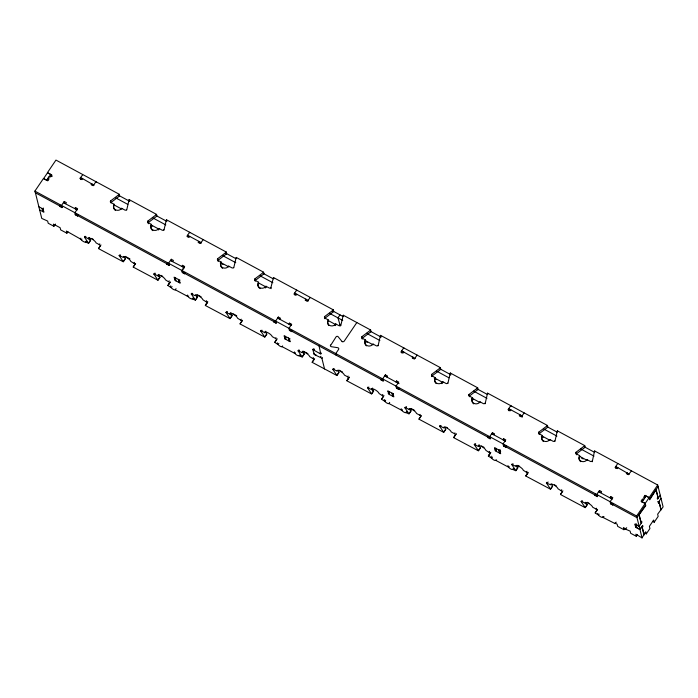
<?xml version="1.0" encoding="UTF-8"?>
<svg xmlns="http://www.w3.org/2000/svg" width="698" height="698" viewBox="0 0 698 698"><rect width="100%" height="100%" fill="white"/><g stroke="black" fill="none" stroke-linecap="round" stroke-linejoin="round"><path stroke-width="1.05" d="M123.738 256.393L125.265 258.635L123.223 261.637L119.149 255.529L123.284 257.387A4.458 1.387 34.2 0 1 126.556 257.475A4.458 1.387 34.2 0 1 130.762 261.366L135.15 264.132L133.231 266.959M158.176 274.489L159.964 277.097L157.923 280.107L153.83 274.035L157.984 275.858A4.458 1.387 34.2 0 1 161.247 275.946A4.458 1.387 34.2 0 1 165.452 279.837L169.85 282.603L167.93 285.43L169.963 282.428M195.85 294.774L197.386 297.016L195.344 300.018L191.261 293.919L195.396 295.778A4.458 1.387 34.2 0 1 198.668 295.856A4.458 1.387 34.2 0 1 202.874 299.756L207.262 302.522L205.352 305.349L207.629 301.998M230.288 312.87L232.076 315.487L230.043 318.489L225.951 312.425L230.096 314.24A4.458 1.387 34.2 0 1 233.368 314.327A4.458 1.387 34.2 0 1 237.573 318.218L241.962 320.984L240.042 323.811M302.409 351.26L304.197 353.877L302.155 356.879L298.063 350.806L302.208 352.63A4.458 1.387 34.2 0 1 305.48 352.717A4.458 1.387 34.2 0 1 309.685 356.608L314.083 359.374L312.163 362.201M372.06 388.568L373.587 390.81L371.545 393.812L367.471 387.704L371.606 389.563A4.458 1.387 34.2 0 1 374.878 389.65A4.458 1.387 34.2 0 1 379.084 393.541L383.472 396.307L381.553 399.134M478.61 445.045L480.399 447.662L478.366 450.664L474.274 444.6L478.418 446.415A4.458 1.387 34.2 0 1 481.69 446.502A4.458 1.387 34.2 0 1 485.895 450.393L490.284 453.168L488.364 455.986L490.406 452.985M516.293 465.339L517.82 467.581L515.778 470.583L511.704 464.475L515.839 466.334A4.458 1.387 34.2 0 1 519.111 466.421A4.458 1.387 34.2 0 1 523.317 470.312L527.705 473.078L525.786 475.905L528.229 472.38M551.237 484.176L552.519 486.052L550.478 489.054L546.403 482.946L550.53 484.805A4.458 1.387 34.2 0 1 553.802 484.892A4.458 1.387 34.2 0 1 558.007 488.783L562.396 491.549L560.485 494.376M324.544 368.928L321.857 358.144L314.266 354.523L312.8 349.602L320.783 354.026L319.082 345.972M126.696 210.028L129.06 199.942A1.274 1.152 -12.1 0 1 129.209 199.637L156.544 214.391L156.884 215.987A1.274 1.152 -12.1 0 1 156.649 216.258L148.159 222.679A1.274 1.152 -12.1 0 0 148.02 222.976M163.96 230.148L166.325 220.062A1.274 1.152 -12.1 0 1 166.473 219.757L226.318 252.074L226.667 253.671A1.274 1.152 -12.1 0 1 226.422 253.932L217.942 260.363A1.274 1.152 -12.1 0 0 217.793 260.659M233.743 267.823L236.107 257.745A1.274 1.152 -12.1 0 1 236.256 257.431L263.582 272.194L263.931 273.791A1.274 1.152 -12.1 0 1 263.687 274.052L255.206 280.483A1.274 1.152 -12.1 0 0 255.032 280.893M271.156 288.649L270.92 287.55L273.372 277.865A1.274 1.152 -12.1 0 1 273.52 277.56L333.365 309.877L333.714 311.474A1.274 1.152 -12.1 0 1 333.469 311.736L324.989 318.166A1.274 1.152 -12.1 0 0 324.797 318.689M340.781 325.626L343.154 315.548A1.274 1.152 -12.1 0 1 343.303 315.234L370.629 329.997L370.978 331.594A1.274 1.152 -12.1 0 1 370.734 331.855L362.253 338.286A1.274 1.152 -12.1 0 0 362.053 338.923M378.072 345.85L380.419 335.668A1.274 1.152 -12.1 0 1 380.567 335.363L440.412 367.671L440.752 369.277A1.274 1.152 -12.1 0 1 440.517 369.539L432.036 375.96A1.274 1.152 -12.1 0 0 431.835 376.606M447.854 383.534L450.193 373.351A1.274 1.152 -12.1 0 1 450.35 373.037L477.676 387.8L478.017 389.397A1.274 1.152 -12.1 0 1 477.781 389.659L469.3 396.089L469.492 396.761M485.136 403.758L487.466 393.471A1.274 1.152 -12.1 0 1 487.614 393.166L547.459 425.475L547.799 427.08A1.274 1.152 -12.1 0 1 547.564 427.342L539.083 433.763A1.274 1.152 -12.1 0 1 538.734 432.167L547.215 425.736A1.274 1.152 -12.1 0 0 547.459 425.475M554.919 441.433L557.24 431.155A1.274 1.152 -12.1 0 1 557.388 430.841L584.723 445.603L585.064 447.2A1.274 1.152 -12.1 0 1 584.828 447.462L576.347 453.892A1.274 1.152 -12.1 0 0 576.199 454.189M592.227 461.762L594.504 451.274A1.274 1.152 -12.1 0 1 594.652 450.969L657.708 485.014L663.1 506.896L657.647 514.19L658.179 516.372L654.218 522.209L652.613 521.354M61.852 207.07L35.249 192.7L34.9 191.104L43.45 178.513L47.734 180.817L49.087 178.819L48.022 178.243L49.261 176.411L50.335 176.987L51.696 174.98L47.412 172.668L55.962 160.078L119.271 194.271L119.62 195.868A1.274 1.152 -12.1 0 1 119.384 196.129L110.895 202.56A1.274 1.152 -12.1 0 1 110.554 200.954L119.035 194.533A1.274 1.152 -12.1 0 0 119.271 194.271M50.753 174.439L46.792 180.276L43.59 178.575L47.551 172.738L50.753 174.439L51.294 176.62M43.363 208.039L42.342 209.54L43.407 210.107L43.145 209.025L38.861 206.748L35.415 192.796M60.22 205.16L59.827 206.451L61.965 207.603L62.471 206.852M59.827 206.451L60.464 205.509M65.682 203.624L66.362 202.621L64.225 201.469L61.503 205.465L61.965 207.603M82.669 178.601L81.989 179.604L79.851 178.452L82.652 174.849M39.655 209.924L41.749 218.404L47.665 221.083L48.206 223.255L53.912 226.292L55.447 224.041M74.782 208.536L75.463 207.533L77.6 208.693L74.887 212.689L75.34 214.827L77.487 215.987L77.993 215.237M75.34 214.827L75.977 213.893M77.879 214.696L77.487 215.987M53.912 226.292L53.38 224.119L60.133 227.714L60.665 229.886L66.895 233.202L67.915 231.701M66.895 233.202L66.362 231.029L80.322 238.934L80.828 238.184M89.667 239.815L90.653 240.339L88.611 243.34L85.444 241.97A2.548 0.794 34.2 0 1 83.603 241.63A2.548 0.794 34.2 0 1 81.413 239.833L81.928 239.082M88.786 237.547L90.566 240.164L88.533 243.166L84.449 237.189L85.086 236.247M84.449 237.189L85.383 237.207L85.889 236.456M85.444 241.97L85.95 241.22M86.36 242.145L86.875 241.395M85.383 237.207L88.585 238.917L89.606 237.416M88.585 238.917A4.458 1.387 34.2 0 1 91.857 239.004A4.458 1.387 34.2 0 1 96.062 242.895L99.264 244.605L99.779 243.846M100.974 244.963L98.531 248.619L123.31 261.811L125.352 258.81M119.14 255.66L119.655 254.91M120.082 255.686L120.588 254.936M133.964 263.076L134.47 262.326M153.839 274.122L154.476 273.188M154.773 274.148L155.41 273.215M157.984 275.858L158.996 274.358M167.267 262.963L166.874 264.254L169.012 265.406L169.518 264.655M166.874 264.254L167.38 263.504M172.729 261.427L173.409 260.424L171.272 259.272L168.55 263.268L169.012 265.406M189.716 236.404L189.036 237.407L186.898 236.256L189.612 232.251L189.725 232.783M168.663 281.538L169.169 280.788M170.373 281.905L167.921 285.561L171.272 287.655A2.548 0.794 34.2 0 0 173.462 289.452A2.548 0.794 34.2 0 0 175.303 289.801L188.224 296.685A2.548 0.794 34.2 0 0 190.423 298.482A2.548 0.794 34.2 0 0 192.255 298.831L195.423 300.201L197.464 297.2L196.478 296.676M181.829 266.339L182.51 265.336L184.647 266.496L181.934 270.492L182.274 272.098L275.937 322.677M170.172 286.756L170.809 285.822M171.272 287.655L172.04 286.529M185.04 273.04L184.534 273.791L182.387 272.63L182.902 271.88M184.926 272.499L184.534 273.791M179.901 280.011L178.88 281.512L179.953 282.079L180.215 283.161L174.875 280.326L174.605 279.235L175.678 279.802M175.303 289.801L176.062 288.675M187.134 295.786L187.64 295.036M188.224 296.685L188.739 295.935M191.261 294.041L191.767 293.291M192.194 294.067L192.7 293.317M192.273 298.805L192.761 298.081M193.172 298.997L193.686 298.247M206.084 301.457L206.591 300.707M207.795 301.824L205.343 305.48L230.122 318.672L232.164 315.671L230.61 314.842M225.96 312.512L226.597 311.57M226.894 312.538L227.531 311.596M230.096 314.24L231.117 312.739M240.775 319.928L241.29 319.178M241.831 321.185L240.042 323.951L264.821 337.134L266.854 334.133M241.979 321.036L242.485 320.286M265.24 331.716L266.776 333.958L264.734 336.959L260.651 330.983L261.165 330.233M260.651 330.983L261.584 331L262.099 330.25M261.584 331L264.795 332.71L265.807 331.21M274.314 320.766L273.913 322.057L276.059 323.209L276.565 322.459M273.913 322.057L274.427 321.307M279.776 319.23L280.456 318.227L278.31 317.067L275.597 321.071L276.059 323.209M296.763 294.207L296.083 295.21L293.937 294.059L296.659 290.054L296.807 290.717M264.795 332.71A4.458 1.387 34.2 0 1 268.067 332.798A4.458 1.387 34.2 0 1 272.272 336.689L275.474 338.399L275.98 337.649M277.185 338.757L274.733 342.413L278.083 344.515A2.548 0.794 34.2 0 0 280.273 346.313A2.548 0.794 34.2 0 0 282.114 346.653L295.045 353.537A2.548 0.794 34.2 0 0 297.235 355.334A2.548 0.794 34.2 0 0 299.067 355.683L302.243 357.053L304.276 354.052L303.29 353.528M288.876 324.142L289.548 323.139L291.694 324.291L288.972 328.296L289.434 330.433L291.572 331.594L292.087 330.843M276.984 343.617L277.499 342.866M278.083 344.515L278.851 343.39M289.434 330.433L289.94 329.683M289.914 338.565L288.902 340.066L289.967 340.633L290.237 341.723L284.889 338.879L285.91 337.378M291.973 330.302L291.572 331.594M282.114 346.653L282.62 345.903M293.945 352.638L294.451 351.888M295.045 353.537L295.551 352.787M298.072 350.893L298.709 349.96M299.006 350.92L299.521 350.169M299.084 355.657L299.582 354.933M299.983 355.858L300.498 355.108M302.208 352.63L303.229 351.129M312.8 349.602L313.437 348.66M314.048 349.811L314.554 349.061M340.005 314.868L337.963 317.878L340.284 325.844M313.882 353.999L314.388 353.24M312.896 358.31L313.402 357.559M315.383 355.247L315.889 354.497M314.606 358.676L312.154 362.332L336.933 375.524L338.975 372.523M319.588 353.624L320.103 352.874M339.699 325.137L340.205 324.387M320.836 353.842L321.35 353.092M320.434 357.071L320.949 356.32M330.66 345.388L336.061 336.898A1.274 1.152 -12.1 0 1 338.094 336.68L342.247 341.784M321.944 358.327L322.45 357.577M330.573 344.986A1.274 1.152 -12.1 0 0 331.297 346.688L337.849 347.726A1.274 1.152 -12.1 0 1 338.582 349.428L335.773 353.563L336.113 355.169M356.835 322.546L344.184 341.174A1.274 1.152 -12.1 0 1 342.16 341.383M337.614 370.472L338.888 372.339L336.855 375.341L332.772 369.364L333.278 368.614M332.772 369.364L333.705 369.39L334.211 368.64M333.705 369.39L336.907 371.092A4.458 1.387 34.2 0 1 340.179 371.179A4.458 1.387 34.2 0 1 344.384 375.079L347.587 376.78L348.101 376.03M349.297 377.147L346.854 380.803L371.633 393.986L373.674 390.985L372.121 390.165M367.462 387.835L367.977 387.085M368.404 387.861L368.91 387.111M371.606 389.563L372.627 388.062M383.612 380.262L383.106 381.012L380.96 379.86L381.474 379.11M386.823 377.033L387.495 376.03L385.357 374.87L382.644 378.874L383.106 381.012M403.706 347.857L400.984 351.853L403.13 353.014L403.802 352.01M382.286 395.251L382.792 394.501M383.996 395.609L381.544 399.265L384.895 401.367A2.548 0.794 34.2 0 0 387.085 403.165A2.548 0.794 34.2 0 0 388.926 403.514L401.856 410.389A2.548 0.794 34.2 0 0 404.046 412.186A2.548 0.794 34.2 0 0 405.878 412.535L409.054 413.905L411.087 410.904L410.101 410.38M395.914 381.946L396.595 380.942L398.741 382.094L396.019 386.099L396.481 388.236L398.619 389.397L399.134 388.646M383.804 400.469L384.441 399.526M384.895 401.367L385.662 400.242M396.481 388.236L396.988 387.486M393.524 393.716L392.503 395.216L393.576 395.783L393.838 396.874L388.498 394.03L388.236 392.939L389.301 393.515M399.02 388.105L398.619 389.397M388.943 403.488L389.685 402.388M400.757 409.49L401.263 408.74M401.856 410.389L402.362 409.639M409.735 408.862L411.009 410.729L408.967 413.731L404.884 407.754L405.398 407.004M404.884 407.754L405.817 407.772L406.585 406.646M405.878 412.535L406.646 411.41M406.803 412.71L407.309 411.96M405.817 407.772L409.028 409.482A4.458 1.387 34.2 0 1 412.291 409.569A4.458 1.387 34.2 0 1 416.505 413.46L419.707 415.17L420.213 414.42M421.418 415.528L418.966 419.184L443.745 432.376L445.786 429.375M444.172 426.949L445.708 429.191L443.666 432.193L439.583 426.216L440.089 425.466M439.583 426.216L440.517 426.242L441.023 425.492M440.517 426.242L443.719 427.953A4.458 1.387 34.2 0 1 446.99 428.04A4.458 1.387 34.2 0 1 451.196 431.931L454.398 433.633L454.913 432.882M456.117 433.999L453.665 437.655L478.444 450.847L480.486 447.846M474.282 444.687L475.041 443.562M475.216 444.713L475.722 443.963M478.418 446.415L479.439 444.914M488.399 436.372L488.007 437.663L490.144 438.815L490.659 438.065M488.007 437.663L488.775 436.538M493.861 434.837L494.542 433.833L492.404 432.673L489.691 436.678L490.144 438.815M510.753 405.66L508.031 409.656L510.168 410.817L510.849 409.813M489.097 452.103L489.612 451.353M490.807 452.461L488.364 456.126L491.706 458.22A2.548 0.794 34.2 0 0 493.905 460.017A2.548 0.794 34.2 0 0 495.737 460.366L508.668 467.241A2.548 0.794 34.2 0 0 510.857 469.039A2.548 0.794 34.2 0 0 512.69 469.388L515.866 470.766L517.899 467.756L516.921 467.232M500.335 450.568L499.323 452.068L500.387 452.636L500.658 453.726L495.318 450.882L495.048 449.8L496.069 448.299M490.615 457.321L491.375 456.195M502.961 439.749L503.642 438.745L505.78 439.897L503.066 443.902L503.528 446.039L505.666 447.2L506.181 446.45M491.706 458.22L492.474 457.094M500.091 449.573L499.079 451.074L500.143 451.641L499.873 450.55L494.533 447.715L494.803 448.797L495.868 449.364M503.528 446.039L504.288 444.914M500.675 451.554L499.585 453.159L498.808 449.983M495.737 460.366L496.243 459.616M506.059 445.909L505.666 447.2M507.568 466.343L508.083 465.592M508.668 467.241L509.174 466.491M511.695 464.606L512.21 463.856M512.629 464.632L513.143 463.882M512.716 469.37L513.205 468.637M513.615 469.562L514.121 468.812M526.519 472.023L527.025 471.272M527.819 473.035L525.777 476.036L550.565 489.228L552.598 486.227M546.394 483.077L546.9 482.318M547.328 483.095L548.096 481.969M561.218 490.485L561.724 489.734M562.928 490.851L560.477 494.507L585.256 507.699L587.297 504.698L585.744 503.869M585.683 502.272L587.21 504.514L585.177 507.516L581.094 501.539L581.6 500.789M581.094 501.539L582.027 501.565L582.533 500.815M595.446 494.175L595.054 495.467L597.191 496.618L597.706 495.868M595.054 495.467L595.691 494.524M600.908 492.64L601.589 491.636L599.451 490.476L596.738 494.481L597.191 496.618M617.791 463.463L615.078 467.459L617.215 468.62L617.896 467.616M582.027 501.565L585.229 503.275A4.458 1.387 34.2 0 1 588.501 503.354A4.458 1.387 34.2 0 1 592.707 507.254L595.909 508.955L596.424 508.205M597.619 509.322L595.176 512.978L598.518 515.072A2.548 0.794 34.2 0 0 600.716 516.869A2.548 0.794 34.2 0 0 602.549 517.218L615.156 523.613L616.177 522.113M597.427 514.173L597.933 513.423M610.008 497.552L610.689 496.548L612.827 497.7L610.113 501.705L610.576 503.843L612.713 505.003L613.219 504.253M598.518 515.072L599.154 514.138M610.576 503.843L611.082 503.092M602.566 517.192L603.063 516.468M603.465 517.393L603.979 516.642M613.106 503.712L612.713 505.003M660.229 495.214L657.516 499.218L657.246 498.128L657.926 497.133L656.103 489.708L649.725 499.838L649.192 497.665L644.996 495.362L645.345 496.959L643.46 499.768L642.396 499.192L641.034 501.199L645.188 503.441L645.537 505.038L636.986 517.637L639.167 526.336L634.892 524.058L635.154 525.149L636.227 525.716M644.996 495.362L643.635 497.36L644.708 497.936M641.828 502.132L642.736 500.798L642.396 499.192M615.156 523.613L615.025 523.072L617.154 524.207L617.695 526.379L623.925 529.695L624.946 528.194M637.405 534.825L636.384 536.334L630.669 533.289L630.137 531.117L625.661 529.206L626.682 527.705M610.453 503.31L637.012 517.646L636.637 516.031L657.708 485.014M658.074 486.628L649.498 499.201L649.157 497.604L645.982 495.964L642.02 501.801L645.222 503.502L645.763 505.684L639.115 514.723L640.939 522.148L641.619 521.144L641.89 522.235L639.167 526.336M635.154 525.149L636.175 523.648M644.682 533.028L646.287 533.883L645.755 531.71L642.038 537.922L639.953 529.512L635.669 527.234L635.407 526.144L636.419 524.643M635.669 527.234L636.689 525.734M639.944 529.407L639.167 526.24L635.965 524.53L636.742 527.705L639.944 529.407L642.666 525.411L642.928 526.493L642.256 527.496L644.08 534.921L641.986 526.51L639.953 529.512M661.006 498.389L658.293 502.394L658.563 503.476L659.235 502.481L657.638 501.626M646.287 533.883L649.925 528.526L649.384 526.353L653.677 520.027L654.218 522.209M98.531 248.488L100.468 245.713L99.264 244.605M135.272 263.957L135.63 263.443L133.222 267.09L158.01 280.282L160.043 277.281L158.498 276.46M274.742 342.282L276.678 339.507L275.474 338.399M349.14 377.321L346.854 380.672L348.791 377.897L347.587 376.78M418.975 419.053L420.911 416.278L419.707 415.17M455.707 434.522L456.195 433.824M453.674 437.524L455.602 434.749L454.398 433.633M595.176 512.847L597.113 510.072L595.909 508.955M148.447 223.753L147.819 221.074L156.3 214.652A1.274 1.152 -12.1 0 0 156.544 214.391M218.073 260.738L217.602 258.757L226.082 252.336A1.274 1.152 -12.1 0 0 226.318 252.074M255.363 280.962L254.866 278.877L263.347 272.456A1.274 1.152 -12.1 0 0 263.582 272.194M325.146 318.637L324.64 316.56L333.129 310.139A1.274 1.152 -12.1 0 0 333.365 309.877M362.428 338.862L361.913 336.68L370.394 330.259A1.274 1.152 -12.1 0 0 370.629 329.997M432.21 376.545L431.687 374.364L440.168 367.942A1.274 1.152 -12.1 0 0 440.412 367.671M485.005 403.156A1.274 1.152 -12.1 0 1 483.26 403.575L480.05 401.847A4.458 4.022 -12.1 0 1 473.925 403.322A4.458 4.022 -12.1 0 1 472.555 397.799L469.344 396.063L468.951 394.483L477.432 388.062A1.274 1.152 -12.1 0 0 477.676 387.8M576.583 454.764L575.998 452.287L584.479 445.865A1.274 1.152 -12.1 0 0 584.723 445.603M175.434 278.807L174.36 278.24L174.099 277.15L179.438 279.994L179.709 281.085L178.636 280.509M285.447 337.37L284.383 336.794L284.112 335.712L289.452 338.556L289.722 339.638L288.649 339.071M389.056 392.512L387.992 391.944L387.722 390.854L393.061 393.698L393.332 394.789L392.259 394.222M285.691 338.364L284.627 337.797L284.889 338.879M495.048 449.8L496.112 450.367M42.587 210.543L43.66 211.11L43.922 212.192L39.646 209.915L38.861 206.748M635.407 526.144L636.471 526.711M91.473 238.411L93.34 239.405M125.239 256.384L129.907 258.871M160.872 275.352L162.739 276.347M197.351 294.774L201.094 296.763M232.984 313.734L236.727 315.723M304.162 351.626L307.905 353.616M338.862 370.088L342.605 372.078M410.982 408.478L414.717 410.468M445.673 426.949L447.54 427.944M481.306 445.909L484.107 447.401M517.794 465.33L519.661 466.325M554.36 484.796L556.227 485.791M587.184 502.263L589.051 503.267M642.038 537.922L635.852 534.153L636.384 536.334M118.398 195.213L129.811 201.373M156.439 215.752L166.901 221.397M225.445 253.016L235.907 258.661M263.486 273.555L272.997 278.685M332.423 310.776L342.858 316.412M370.481 331.332L380.96 336.986M439.539 368.623L450.952 374.782M476.621 388.646L487.082 394.291M546.586 426.426L557.048 432.071M584.619 446.964L594.129 452.095M115.414 197.7L127.778 204.374M152.496 217.724L165.81 224.913M222.461 255.503L235.767 262.692M259.543 275.527L272.857 282.716M329.439 313.271L342.727 320.443M366.537 333.304L379.869 340.502M436.547 371.109L448.91 377.784M473.637 391.133L486.951 398.322M543.594 428.912L556.908 436.102M580.684 448.936L593.998 456.126M80.584 179.369L80.985 179.587L80.532 177.449L94.021 185.206M294.949 295.114L294.626 293.055L308.001 300.28L308.176 301.082M401.193 352.49L401.856 352.848M508.502 410.433L509.174 410.799L508.711 408.662L522.095 415.886L522.348 417.09M615.95 468.454L615.758 466.465L629.256 474.221M110.947 202.533L114.158 204.27A4.458 4.022 -12.1 0 0 115.519 209.793A4.458 4.022 -12.1 0 0 121.644 208.309L124.855 210.046A1.274 1.152 -12.1 0 0 126.608 209.627M163.873 229.747A1.274 1.152 -12.1 0 1 162.119 230.166L158.908 228.438A4.458 4.022 -12.1 0 1 152.792 229.912A4.458 4.022 -12.1 0 1 151.422 224.39L148.212 222.653A1.274 1.152 -12.1 0 1 147.819 221.074M233.656 267.43A1.274 1.152 -12.1 0 1 231.902 267.849L228.691 266.113A4.458 4.022 -12.1 0 1 222.566 267.596A4.458 4.022 -12.1 0 1 221.196 262.073L217.985 260.337A1.274 1.152 -12.1 0 1 217.602 258.757M270.92 287.55A1.274 1.152 -12.1 0 1 269.166 287.969L265.955 286.241A4.458 4.022 -12.1 0 1 259.831 287.716A4.458 4.022 -12.1 0 1 258.469 282.193L255.259 280.456A1.274 1.152 -12.1 0 1 254.866 278.877M340.694 325.233A1.274 1.152 -12.1 0 1 338.949 325.652L335.738 323.916A4.458 4.022 -12.1 0 1 329.613 325.399A4.458 4.022 -12.1 0 1 328.243 319.876L325.032 318.14A1.274 1.152 -12.1 0 1 324.64 316.56M377.967 345.353A1.274 1.152 -12.1 0 1 376.213 345.772L373.002 344.044A4.458 4.022 -12.1 0 1 366.878 345.519A4.458 4.022 -12.1 0 1 365.508 339.996L362.297 338.26A1.274 1.152 -12.1 0 1 361.913 336.68M447.741 383.036A1.274 1.152 -12.1 0 1 445.996 383.455L442.785 381.719A4.458 4.022 -12.1 0 1 436.66 383.202A4.458 4.022 -12.1 0 1 435.29 377.679L432.079 375.943A1.274 1.152 -12.1 0 1 431.687 374.364M539.126 433.746L542.337 435.482A4.458 4.022 -12.1 0 0 543.707 441.005A4.458 4.022 -12.1 0 0 549.823 439.522L553.034 441.258A1.274 1.152 -12.1 0 0 554.788 440.831M592.052 460.959A1.274 1.152 -12.1 0 1 590.307 461.378L587.097 459.65A4.458 4.022 -12.1 0 1 580.972 461.125A4.458 4.022 -12.1 0 1 579.602 455.602L576.391 453.866A1.274 1.152 -12.1 0 1 575.998 452.287M114.158 204.27L114.324 205.064L121.818 209.112L121.644 208.309M151.422 224.39L151.597 225.192L159.083 229.232L158.908 228.438M221.196 262.073L221.371 262.867L228.865 266.915L228.691 266.113M258.469 282.193L258.635 282.995L266.13 287.035A4.458 4.022 -12.1 0 1 265.284 287.96M328.243 319.876L328.418 320.67L335.913 324.718A4.458 4.022 -12.1 0 1 335.066 325.643M365.508 339.996L365.682 340.799L373.177 344.838L373.002 344.044M435.29 377.679L435.465 378.473L442.951 382.521A4.458 4.022 -12.1 0 1 441.86 383.638M472.555 397.799L472.729 398.602L480.224 402.641L480.05 401.847M542.337 435.482L542.512 436.276L549.998 440.325L549.823 439.522M579.602 455.602L579.776 456.405L587.262 460.444L587.097 459.65M150.41 225.262L152.269 226.257M220.193 262.937L222.976 264.446M364.496 340.868L367.279 342.369M434.278 378.543L436.137 379.546M471.543 398.671L473.401 399.666M541.325 436.346L543.184 437.349M581.373 457.975L583.231 458.979M77.234 209.906L63.631 202.865M184.281 267.709L170.678 260.668M291.319 325.512L277.638 318.07L277.752 318.602M399.082 383.699L384.685 375.873L384.825 376.545M505.413 441.119L491.724 433.676L491.898 434.479M34.9 191.104L636.637 516.031M75.227 214.295L168.899 264.874M289.321 329.901L382.984 380.48M396.368 387.704L490.031 438.283M503.406 445.507L597.078 496.086M80.322 238.934L81.413 239.833M658.964 501.417L661.058 509.898L659.235 502.481M656.033 489.63L658.17 498.241M639.045 514.644L641.2 523.334M625.661 529.206L623.393 527.522L623.925 529.695M495.606 448.282L496.383 451.449M391.997 393.131L392.773 396.307M388.795 391.43L389.571 394.597M288.387 337.98L289.164 341.156M285.185 336.279L285.962 339.446M178.365 279.427L179.15 282.594M175.163 277.717L175.948 280.893M42.072 208.449L42.848 211.625M631.262 471.089L628.453 474.684L626.315 473.532L626.996 472.529L627.336 474.134M612.242 499.105L598.858 491.881M610.689 496.548L611.029 498.145M594.652 450.969L594.87 451.964M599.451 490.476L599.791 492.081M584.479 445.865L584.828 447.462M557.388 430.841L557.589 431.748M547.215 425.736L547.564 427.342M538.734 432.167L539.301 434.549M524.277 413.548L524.128 412.884L521.406 416.881L519.268 415.729L519.949 414.725L520.289 416.331M510.753 405.66L510.953 406.594M505.108 440.9L505.221 441.441M503.642 438.745L503.982 440.342M487.614 393.166L487.806 394.065M492.404 432.673L492.744 434.278M477.432 388.062L477.781 389.659M450.35 373.037L450.559 374.041M450.193 373.351L450.542 374.957M440.168 367.942L440.517 369.539M442.785 381.719L442.951 382.521M417.203 355.614L417.081 355.081L414.368 359.077L412.221 357.926L412.902 356.922L413.251 358.528M415.136 358.484L401.664 350.858L402.1 352.856M403.706 347.857L403.88 348.66M396.595 380.942L396.944 382.539M380.567 335.363L380.759 336.262M380.419 335.668L380.759 337.274M385.357 374.87L385.706 376.475M370.394 330.259L370.734 331.855M380.846 379.319L380.96 379.86M343.303 315.234L343.582 316.543M333.129 310.139L333.469 311.736M335.738 323.916L335.913 324.718M310.121 297.68L307.321 301.283L305.174 300.123L305.855 299.119L306.204 300.725M289.548 323.139L289.897 324.745M273.52 277.56L273.799 278.86M278.31 317.067L278.659 318.672M263.347 272.456L263.687 274.052M265.955 286.241L266.13 287.035M236.256 257.431L236.36 257.937M226.082 252.336L226.422 253.932M218.116 260.939L218.23 261.436M203.083 239.876L200.274 243.48L198.136 242.319L198.817 241.316L199.157 242.921M201.129 243.279L200.954 242.476L187.579 235.252L187.945 236.988M184.054 267.892L181.934 270.492L182.387 272.63M182.51 265.336L182.85 266.941M166.473 219.757L166.586 220.254M171.272 259.272L171.612 260.869M156.3 214.652L156.649 216.258M129.209 199.637L129.47 200.832M129.06 199.942L129.409 201.548M119.035 194.533L119.384 196.129M110.554 200.954L111.034 202.935M96.123 182.475L95.949 181.672L93.227 185.677L91.089 184.516L91.77 183.513L92.11 185.118M75.463 207.533L75.803 209.138M64.225 201.469L64.565 203.066M51.696 174.98L52.036 176.585M48.022 178.243L48.363 179.84M469.344 396.063A1.274 1.152 -12.1 0 1 468.951 394.483M580.745 461.683A4.458 4.022 -12.1 0 1 579.776 456.405M543.48 441.564A4.458 4.022 -12.1 0 1 542.512 436.276M473.698 403.88A4.458 4.022 -12.1 0 1 472.729 398.602M436.189 383.577A4.458 4.022 -12.1 0 1 435.465 378.473M366.406 345.894A4.458 4.022 -12.1 0 1 365.682 340.799M328.915 325.573A4.458 4.022 -12.1 0 1 328.418 320.67M260.145 288.588A4.458 4.022 -12.1 0 1 258.635 282.995M222.61 268.32A4.458 4.022 -12.1 0 1 221.371 262.867M158.699 229.721A4.458 4.022 -12.1 0 1 158.481 229.947M152.827 230.637A4.458 4.022 -12.1 0 1 151.597 225.192M115.563 210.517A4.458 4.022 -12.1 0 1 114.324 205.064"/></g></svg>
